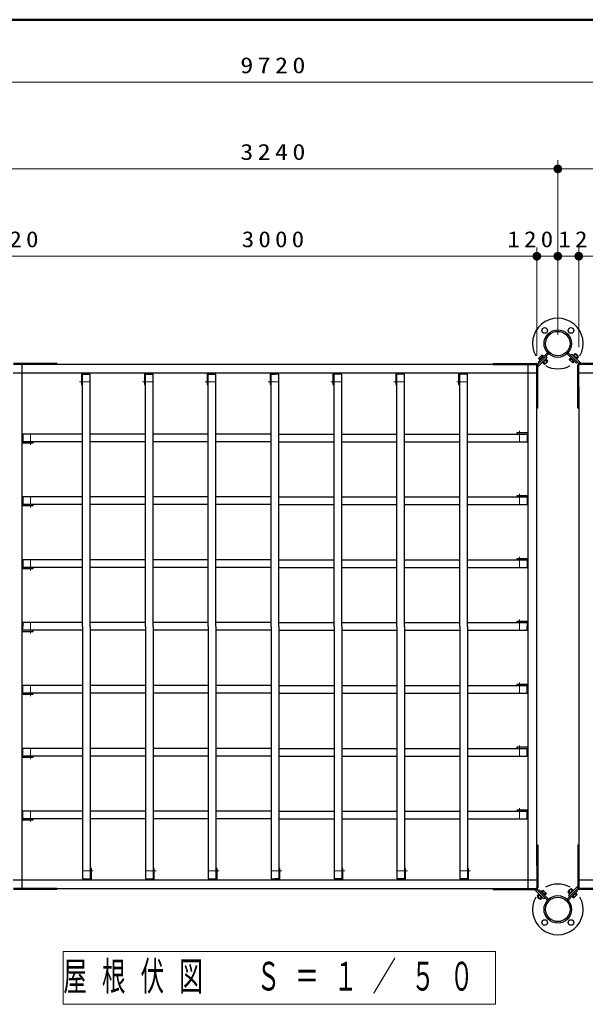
# Model space of a CAD drawing. Units: millimetres on the paper, scale 1:50. Extents: x -365 to 10, y -38 to 257.
# Drawn here: x -260.7 to -195.9, y 144.2 to 257 of the extents above; entities that cross this region are included whole.
import ezdxf

# ---------------------------------------------------------------- set-up
doc = ezdxf.new("R2010")
doc.units = ezdxf.units.MM
doc.linetypes.add('USER2', pattern=[6, 3, -1, 1, -1])
doc.layers.add('LY_1', color=7, linetype='Continuous', lineweight=25)
doc.layers.add('LY_2', color=7, linetype='Continuous', lineweight=13)
doc.styles.add('ＭＳ ゴシック', font='')
doc.styles.get('ＭＳ ゴシック').set_extended_font_data('MS Gothic')

# ---------------------------------------------------------------- blocks, each defined once
blk = doc.blocks.new('filled_dot')
at = {"color": 0, "linetype": 'Continuous', "lineweight": -2, "const_width": 1.25}
blk.add_lwpolyline([(-0.625, 0, 1), (0.625, 0, 1)], format="xyb", close=True, dxfattribs=at)

msp = doc.modelspace()

# ---------------------------------------------------------------- linework, layer by layer
at = {"layer": 'LY_1', "lineweight": 13}
for p, q in [((-328.691, 249.836), (-134.291, 249.836)), ((-199.091, 220.914), (-199.091, 240.914)), ((-199.091, 220.914), (-199.091, 240.914)), ((-263.891, 239.914), (-199.091, 239.914)), ((-199.091, 239.914), (-134.291, 239.914)), ((-201.491, 218.514), (-201.491, 230.914)), ((-201.491, 219.495), (-201.491, 230.914)), ((-196.691, 219.495), (-196.691, 230.914)), ((-263.891, 229.914), (-258.001, 229.914)), ((-261.491, 229.914), (-201.491, 229.914)), ((-204.981, 229.914), (-199.091, 229.914)), ((-199.091, 229.914), (-193.201, 229.914)), ((-196.691, 229.914), (-136.691, 229.914)), ((-255.769, 150.302), (-255.769, 144.246)), ((-206.213, 150.302), (-255.769, 150.302)), ((-206.213, 144.246), (-206.213, 150.302)), ((-255.769, 144.246), (-206.213, 144.246))]:
    msp.add_line(p, q, dxfattribs=at)
at = {"layer": 'LY_1'}
for p, q in [((-200.27, 218.862), (-201.342, 217.789)), ((-197.912, 218.862), (-196.683, 217.634)), ((-197.289, 218.584), (-197.105, 218.768)), ((-196.709, 218.372), (-197.105, 218.768)), ((-256.491, 217.634), (-261.431, 217.634)), ((-256.491, 217.634), (-256.491, 217.514)), ((-206.491, 217.514), (-206.491, 217.634)), ((-206.491, 217.634), (-201.551, 217.634)), ((-200.143, 218.734), (-201.371, 217.506)), ((-200.31, 218.313), (-201.371, 217.252)), ((-201.342, 217.789), (-201.215, 217.662)), ((-201.303, 218.202), (-200.907, 218.598)), ((-201.161, 218.061), (-201.303, 218.202)), ((-201.076, 218.146), (-201.218, 218.287)), ((-201.175, 218.047), (-200.751, 218.471)), ((-201.13, 218.001), (-201.175, 218.047)), ((-200.85, 218.372), (-200.992, 218.513)), ((-200.765, 218.457), (-200.907, 218.598)), ((-200.876, 217.747), (-200.83, 217.702)), ((-200.83, 217.702), (-200.406, 218.126)), ((-200.816, 217.716), (-200.632, 217.532)), ((-200.706, 218.426), (-200.751, 218.471)), ((-200.731, 217.801), (-200.511, 217.58)), ((-200.632, 217.532), (-200.236, 217.928)), ((-200.511, 217.58), (-200.284, 217.806)), ((-200.505, 218.027), (-200.284, 217.806)), ((-200.451, 218.171), (-200.406, 218.126)), ((-200.437, 218.44), (-200.31, 218.313)), ((-200.42, 218.112), (-200.236, 217.928)), ((-198.039, 218.734), (-196.967, 217.662)), ((-197.634, 218.239), (-197.775, 218.098)), ((-197.379, 217.702), (-197.775, 218.098)), ((-197.549, 218.154), (-197.691, 218.013)), ((-197.603, 218.298), (-197.648, 218.253)), ((-197.224, 217.829), (-197.648, 218.253)), ((-197.617, 218.567), (-197.49, 218.694)), ((-197.49, 218.694), (-196.429, 217.634)), ((-197.323, 217.928), (-197.464, 217.786)), ((-197.238, 217.843), (-197.379, 217.702)), ((-197.348, 218.553), (-197.303, 218.598)), ((-196.879, 218.174), (-197.303, 218.598)), ((-197.179, 217.874), (-197.224, 217.829)), ((-197.204, 218.499), (-196.984, 218.72)), ((-196.757, 218.494), (-196.984, 218.72)), ((-196.978, 218.273), (-196.757, 218.494)), ((-196.967, 217.662), (-196.839, 217.789)), ((-196.924, 218.129), (-196.879, 218.174)), ((-196.893, 218.188), (-196.709, 218.372)), ((-191.691, 217.634), (-196.631, 217.634)), ((-201.491, 216.514), (-261.491, 216.514)), ((-256.491, 217.514), (-261.431, 217.514)), ((-260.491, 217.514), (-260.491, 157.514)), ((-204.091, 217.514), (-258.891, 217.514)), ((-253.651, 216.514), (-253.651, 215.214)), ((-246.451, 216.514), (-246.451, 215.214)), ((-239.251, 216.514), (-239.251, 215.214)), ((-232.051, 216.514), (-232.051, 215.214)), ((-224.851, 216.514), (-224.851, 215.214)), ((-217.651, 216.514), (-217.651, 215.214)), ((-210.451, 216.514), (-210.451, 215.214)), ((-206.491, 217.514), (-201.551, 217.514)), ((-202.491, 157.514), (-202.491, 217.514)), ((-201.491, 212.514), (-201.491, 217.454)), ((-201.371, 212.514), (-201.371, 217.454)), ((-196.811, 212.514), (-196.811, 217.454)), ((-196.691, 212.514), (-196.691, 217.454)), ((-136.691, 216.514), (-196.691, 216.514)), ((-191.691, 217.514), (-196.631, 217.514)), ((-253.531, 216.414), (-252.651, 216.414)), ((-253.531, 187.514), (-253.531, 216.414)), ((-252.651, 187.514), (-252.651, 216.414)), ((-246.331, 216.414), (-245.451, 216.414)), ((-246.331, 187.514), (-246.331, 216.414)), ((-245.451, 187.514), (-245.451, 216.414)), ((-239.131, 216.414), (-238.251, 216.414)), ((-239.131, 187.514), (-239.131, 216.414)), ((-238.251, 187.514), (-238.251, 216.414)), ((-231.931, 216.414), (-231.491, 216.414)), ((-231.931, 187.514), (-231.931, 216.414)), ((-231.051, 216.414), (-231.491, 216.414)), ((-231.051, 187.514), (-231.051, 216.414)), ((-223.851, 216.414), (-224.731, 216.414)), ((-224.731, 187.514), (-224.731, 216.414)), ((-223.851, 187.514), (-223.851, 216.414)), ((-216.651, 216.414), (-217.531, 216.414)), ((-217.531, 187.514), (-217.531, 216.414)), ((-216.651, 187.514), (-216.651, 216.414)), ((-209.451, 216.414), (-210.331, 216.414)), ((-210.331, 187.514), (-210.331, 216.414)), ((-209.451, 187.514), (-209.451, 216.414)), ((-253.651, 215.214), (-253.531, 215.214)), ((-246.451, 215.214), (-246.331, 215.214)), ((-239.251, 215.214), (-239.131, 215.214)), ((-232.051, 215.214), (-231.931, 215.214)), ((-224.851, 215.214), (-224.731, 215.214)), ((-217.651, 215.214), (-217.531, 215.214)), ((-210.451, 215.214), (-210.331, 215.214)), ((-201.491, 160.114), (-201.491, 214.914)), ((-196.691, 214.914), (-196.691, 160.114)), ((-201.371, 212.514), (-201.491, 212.514)), ((-196.691, 212.514), (-196.811, 212.514)), ((-253.531, 209.554), (-260.391, 209.554)), ((-260.391, 209.554), (-260.391, 208.674)), ((-253.531, 208.674), (-260.391, 208.674)), ((-259.191, 208.554), (-259.191, 208.674)), ((-246.331, 209.554), (-252.651, 209.554)), ((-246.331, 208.674), (-252.651, 208.674)), ((-239.131, 209.554), (-245.451, 209.554)), ((-239.131, 208.674), (-245.451, 208.674)), ((-231.931, 209.554), (-238.251, 209.554)), ((-231.931, 208.674), (-238.251, 208.674)), ((-231.051, 209.554), (-224.731, 209.554)), ((-231.051, 208.674), (-224.731, 208.674)), ((-223.851, 209.554), (-217.531, 209.554)), ((-223.851, 208.674), (-217.531, 208.674)), ((-216.651, 209.554), (-210.331, 209.554)), ((-216.651, 208.674), (-210.331, 208.674)), ((-209.451, 209.554), (-202.591, 209.554)), ((-209.451, 208.674), (-202.591, 208.674)), ((-203.791, 209.674), (-203.791, 209.554)), ((-202.491, 209.674), (-203.791, 209.674)), ((-202.591, 209.554), (-202.591, 208.674)), ((-260.491, 208.554), (-259.191, 208.554)), ((-253.531, 202.354), (-260.391, 202.354)), ((-260.391, 202.354), (-260.391, 201.474)), ((-246.331, 202.354), (-252.651, 202.354)), ((-239.131, 202.354), (-245.451, 202.354)), ((-231.931, 202.354), (-238.251, 202.354)), ((-231.051, 202.354), (-224.731, 202.354)), ((-223.851, 202.354), (-217.531, 202.354)), ((-216.651, 202.354), (-210.331, 202.354)), ((-209.451, 202.354), (-202.591, 202.354)), ((-203.791, 202.474), (-203.791, 202.354)), ((-202.491, 202.474), (-203.791, 202.474)), ((-202.591, 202.354), (-202.591, 201.474)), ((-260.491, 201.354), (-259.191, 201.354)), ((-253.531, 201.474), (-260.391, 201.474)), ((-259.191, 201.354), (-259.191, 201.474)), ((-246.331, 201.474), (-252.651, 201.474)), ((-239.131, 201.474), (-245.451, 201.474)), ((-231.931, 201.474), (-238.251, 201.474)), ((-231.051, 201.474), (-224.731, 201.474)), ((-223.851, 201.474), (-217.531, 201.474)), ((-216.651, 201.474), (-210.331, 201.474)), ((-209.451, 201.474), (-202.591, 201.474)), ((-253.531, 195.154), (-260.391, 195.154)), ((-260.391, 195.154), (-260.391, 194.274)), ((-246.331, 195.154), (-252.651, 195.154)), ((-239.131, 195.154), (-245.451, 195.154)), ((-231.931, 195.154), (-238.251, 195.154)), ((-231.051, 195.154), (-224.731, 195.154)), ((-223.851, 195.154), (-217.531, 195.154)), ((-216.651, 195.154), (-210.331, 195.154)), ((-209.451, 195.154), (-202.591, 195.154)), ((-203.791, 195.274), (-203.791, 195.154)), ((-202.491, 195.274), (-203.791, 195.274)), ((-202.591, 195.154), (-202.591, 194.274)), ((-260.491, 194.154), (-259.191, 194.154)), ((-253.531, 194.274), (-260.391, 194.274)), ((-259.191, 194.154), (-259.191, 194.274)), ((-246.331, 194.274), (-252.651, 194.274)), ((-239.131, 194.274), (-245.451, 194.274)), ((-231.931, 194.274), (-238.251, 194.274)), ((-231.051, 194.274), (-224.731, 194.274)), ((-223.851, 194.274), (-217.531, 194.274)), ((-216.651, 194.274), (-210.331, 194.274)), ((-209.451, 194.274), (-202.591, 194.274)), ((-253.531, 187.954), (-260.391, 187.954)), ((-260.391, 187.954), (-260.391, 187.514)), ((-260.391, 187.074), (-260.391, 187.514)), ((-253.531, 187.514), (-253.531, 158.614)), ((-246.331, 187.954), (-252.651, 187.954)), ((-252.651, 187.514), (-252.651, 158.614)), ((-246.331, 187.514), (-246.331, 158.614)), ((-239.131, 187.954), (-245.451, 187.954)), ((-245.451, 187.514), (-245.451, 158.614)), ((-239.131, 187.514), (-239.131, 158.614)), ((-231.931, 187.954), (-238.251, 187.954)), ((-238.251, 187.514), (-238.251, 158.614)), ((-231.931, 187.514), (-231.931, 158.614)), ((-231.051, 187.954), (-224.731, 187.954)), ((-231.051, 187.514), (-231.051, 158.614)), ((-224.731, 187.514), (-224.731, 158.614)), ((-223.851, 187.954), (-217.531, 187.954)), ((-223.851, 187.514), (-223.851, 158.614)), ((-217.531, 187.514), (-217.531, 158.614)), ((-216.651, 187.954), (-210.331, 187.954)), ((-216.651, 187.514), (-216.651, 158.614)), ((-210.331, 187.514), (-210.331, 158.614)), ((-209.451, 187.954), (-202.591, 187.954)), ((-209.451, 187.514), (-209.451, 158.614)), ((-203.791, 188.074), (-203.791, 187.954)), ((-202.491, 188.074), (-203.791, 188.074)), ((-202.591, 187.954), (-202.591, 187.514)), ((-202.591, 187.074), (-202.591, 187.514)), ((-260.491, 186.954), (-259.191, 186.954)), ((-253.531, 187.074), (-260.391, 187.074)), ((-259.191, 186.954), (-259.191, 187.074)), ((-246.331, 187.074), (-252.651, 187.074)), ((-239.131, 187.074), (-245.451, 187.074)), ((-231.931, 187.074), (-238.251, 187.074)), ((-231.051, 187.074), (-224.731, 187.074)), ((-223.851, 187.074), (-217.531, 187.074)), ((-216.651, 187.074), (-210.331, 187.074)), ((-209.451, 187.074), (-202.591, 187.074)), ((-253.531, 180.754), (-260.391, 180.754)), ((-260.391, 179.874), (-260.391, 180.754)), ((-246.331, 180.754), (-252.651, 180.754)), ((-239.131, 180.754), (-245.451, 180.754)), ((-231.931, 180.754), (-238.251, 180.754)), ((-231.051, 180.754), (-224.731, 180.754)), ((-223.851, 180.754), (-217.531, 180.754)), ((-216.651, 180.754), (-210.331, 180.754)), ((-209.451, 180.754), (-202.591, 180.754)), ((-203.791, 180.874), (-203.791, 180.754)), ((-202.491, 180.874), (-203.791, 180.874)), ((-202.591, 179.874), (-202.591, 180.754)), ((-260.491, 179.754), (-259.191, 179.754)), ((-253.531, 179.874), (-260.391, 179.874)), ((-259.191, 179.754), (-259.191, 179.874)), ((-246.331, 179.874), (-252.651, 179.874)), ((-239.131, 179.874), (-245.451, 179.874)), ((-231.931, 179.874), (-238.251, 179.874)), ((-231.051, 179.874), (-224.731, 179.874)), ((-223.851, 179.874), (-217.531, 179.874)), ((-216.651, 179.874), (-210.331, 179.874)), ((-209.451, 179.874), (-202.591, 179.874)), ((-203.791, 173.674), (-203.791, 173.554)), ((-202.491, 173.674), (-203.791, 173.674)), ((-260.491, 172.554), (-259.191, 172.554)), ((-253.531, 173.554), (-260.391, 173.554)), ((-260.391, 172.674), (-260.391, 173.554)), ((-253.531, 172.674), (-260.391, 172.674)), ((-259.191, 172.554), (-259.191, 172.674)), ((-246.331, 173.554), (-252.651, 173.554)), ((-246.331, 172.674), (-252.651, 172.674)), ((-239.131, 173.554), (-245.451, 173.554)), ((-239.131, 172.674), (-245.451, 172.674)), ((-231.931, 173.554), (-238.251, 173.554)), ((-231.931, 172.674), (-238.251, 172.674)), ((-231.051, 173.554), (-224.731, 173.554)), ((-231.051, 172.674), (-224.731, 172.674)), ((-223.851, 173.554), (-217.531, 173.554)), ((-223.851, 172.674), (-217.531, 172.674)), ((-216.651, 173.554), (-210.331, 173.554)), ((-216.651, 172.674), (-210.331, 172.674)), ((-209.451, 173.554), (-202.591, 173.554)), ((-209.451, 172.674), (-202.591, 172.674)), ((-202.591, 172.674), (-202.591, 173.554)), ((-253.531, 166.354), (-260.391, 166.354)), ((-260.391, 165.474), (-260.391, 166.354)), ((-246.331, 166.354), (-252.651, 166.354)), ((-239.131, 166.354), (-245.451, 166.354)), ((-231.931, 166.354), (-238.251, 166.354)), ((-231.051, 166.354), (-224.731, 166.354)), ((-223.851, 166.354), (-217.531, 166.354)), ((-216.651, 166.354), (-210.331, 166.354)), ((-209.451, 166.354), (-202.591, 166.354)), ((-203.791, 166.474), (-203.791, 166.354)), ((-202.491, 166.474), (-203.791, 166.474)), ((-202.591, 165.474), (-202.591, 166.354)), ((-260.491, 165.354), (-259.191, 165.354)), ((-253.531, 165.474), (-260.391, 165.474)), ((-259.191, 165.354), (-259.191, 165.474)), ((-246.331, 165.474), (-252.651, 165.474)), ((-239.131, 165.474), (-245.451, 165.474)), ((-231.931, 165.474), (-238.251, 165.474)), ((-231.051, 165.474), (-224.731, 165.474)), ((-223.851, 165.474), (-217.531, 165.474)), ((-216.651, 165.474), (-210.331, 165.474)), ((-209.451, 165.474), (-202.591, 165.474)), ((-201.491, 162.514), (-201.371, 162.514)), ((-201.491, 162.514), (-201.491, 157.574)), ((-201.371, 162.514), (-201.371, 157.574)), ((-196.811, 162.514), (-196.691, 162.514)), ((-196.811, 162.514), (-196.811, 157.574)), ((-196.691, 162.514), (-196.691, 157.574)), ((-252.531, 159.814), (-252.651, 159.814)), ((-252.531, 158.514), (-252.531, 159.814)), ((-245.331, 159.814), (-245.451, 159.814)), ((-245.331, 158.514), (-245.331, 159.814)), ((-238.131, 159.814), (-238.251, 159.814)), ((-238.131, 158.514), (-238.131, 159.814)), ((-230.931, 159.814), (-231.051, 159.814)), ((-230.931, 158.514), (-230.931, 159.814)), ((-223.731, 159.814), (-223.851, 159.814)), ((-223.731, 158.514), (-223.731, 159.814)), ((-216.531, 159.814), (-216.651, 159.814)), ((-216.531, 158.514), (-216.531, 159.814)), ((-209.331, 159.814), (-209.451, 159.814)), ((-209.331, 158.514), (-209.331, 159.814)), ((-261.491, 158.514), (-201.491, 158.514)), ((-253.531, 158.614), (-252.651, 158.614)), ((-246.331, 158.614), (-245.451, 158.614)), ((-239.131, 158.614), (-238.251, 158.614)), ((-231.931, 158.614), (-231.491, 158.614)), ((-231.051, 158.614), (-231.491, 158.614)), ((-223.851, 158.614), (-224.731, 158.614)), ((-216.651, 158.614), (-217.531, 158.614)), ((-209.451, 158.614), (-210.331, 158.614)), ((-196.691, 158.514), (-136.691, 158.514)), ((-256.491, 157.514), (-261.431, 157.514)), ((-256.491, 157.394), (-261.431, 157.394)), ((-258.891, 157.514), (-204.091, 157.514)), ((-256.491, 157.514), (-256.491, 157.394)), ((-206.491, 157.394), (-206.491, 157.514)), ((-206.491, 157.514), (-201.551, 157.514)), ((-206.491, 157.394), (-201.551, 157.394)), ((-200.692, 156.333), (-201.753, 157.394)), ((-200.27, 156.165), (-201.498, 157.394)), ((-201.289, 156.839), (-201.472, 156.655)), ((-201.204, 156.754), (-201.424, 156.534)), ((-201.215, 157.365), (-201.342, 157.238)), ((-201.257, 156.898), (-201.303, 156.853)), ((-201.303, 156.853), (-200.878, 156.429)), ((-200.143, 156.293), (-201.215, 157.365)), ((-201.003, 157.153), (-200.958, 157.198)), ((-200.958, 157.198), (-200.533, 156.774)), ((-200.943, 157.184), (-200.802, 157.325)), ((-200.859, 157.099), (-200.717, 157.241)), ((-200.802, 157.325), (-200.406, 156.929)), ((-200.632, 156.873), (-200.491, 157.014)), ((-200.579, 156.729), (-200.533, 156.774)), ((-200.547, 156.788), (-200.406, 156.929)), ((-198.039, 156.293), (-196.811, 157.521)), ((-197.549, 157.495), (-197.945, 157.099)), ((-197.761, 156.915), (-197.945, 157.099)), ((-197.912, 156.165), (-196.839, 157.238)), ((-197.671, 157.447), (-197.897, 157.221)), ((-197.676, 157), (-197.897, 157.221)), ((-197.872, 156.715), (-196.811, 157.775)), ((-197.351, 157.325), (-197.775, 156.901)), ((-197.73, 156.856), (-197.775, 156.901)), ((-197.45, 157.226), (-197.671, 157.447)), ((-197.365, 157.311), (-197.549, 157.495)), ((-197.006, 156.98), (-197.43, 156.556)), ((-197.306, 157.28), (-197.351, 157.325)), ((-196.879, 156.825), (-197.275, 156.429)), ((-197.105, 156.881), (-196.964, 156.74)), ((-197.051, 157.026), (-197.006, 156.98)), ((-197.02, 156.966), (-196.879, 156.825)), ((-196.839, 157.238), (-196.967, 157.365)), ((-191.691, 157.514), (-196.631, 157.514)), ((-191.691, 157.394), (-196.631, 157.394)), ((-201.472, 156.655), (-201.076, 156.259)), ((-201.424, 156.534), (-201.198, 156.307)), ((-200.977, 156.528), (-201.198, 156.307)), ((-200.893, 156.443), (-201.076, 156.259)), ((-200.833, 156.474), (-200.878, 156.429)), ((-200.564, 156.46), (-200.692, 156.333)), ((-197.744, 156.587), (-197.872, 156.715)), ((-197.476, 156.601), (-197.43, 156.556)), ((-197.416, 156.57), (-197.275, 156.429)), ((-197.331, 156.655), (-197.19, 156.514))]:
    msp.add_line(p, q, dxfattribs=at)
at = {"layer": 'LY_1', "linetype": 'USER2', "lineweight": 13}
for p, q in [((-252.651, 215.514), (-253.877, 215.514)), ((-245.451, 215.514), (-246.677, 215.514)), ((-238.251, 215.514), (-239.477, 215.514)), ((-231.051, 215.514), (-232.277, 215.514)), ((-223.851, 215.514), (-225.077, 215.514)), ((-216.651, 215.514), (-217.877, 215.514)), ((-209.451, 215.514), (-210.677, 215.514)), ((-203.491, 208.674), (-203.491, 209.9)), ((-259.491, 209.554), (-259.491, 208.327)), ((-259.491, 202.354), (-259.491, 201.127)), ((-203.491, 201.474), (-203.491, 202.7)), ((-259.491, 195.154), (-259.491, 193.927)), ((-203.491, 194.274), (-203.491, 195.5)), ((-203.491, 187.074), (-203.491, 188.3)), ((-259.491, 187.954), (-259.491, 186.727)), ((-259.491, 180.754), (-259.491, 179.527)), ((-203.491, 179.874), (-203.491, 181.1)), ((-203.491, 172.674), (-203.491, 173.9)), ((-259.491, 173.554), (-259.491, 172.327)), ((-259.491, 166.354), (-259.491, 165.127)), ((-203.491, 165.474), (-203.491, 166.7)), ((-253.531, 159.514), (-252.305, 159.514)), ((-246.331, 159.514), (-245.105, 159.514)), ((-239.131, 159.514), (-237.905, 159.514)), ((-231.931, 159.514), (-230.705, 159.514)), ((-224.731, 159.514), (-223.505, 159.514)), ((-217.531, 159.514), (-216.305, 159.514)), ((-210.331, 159.514), (-209.105, 159.514))]:
    msp.add_line(p, q, dxfattribs=at)
at = {"layer": 'LY_1'}
for centre, radius in [((-200.591, 221.414), 0.32), ((-199.091, 219.914), 1.58), ((-199.091, 219.914), 1.58), ((-199.091, 219.914), 1.398), ((-199.091, 219.914), 1.398), ((-197.591, 221.414), 0.32), ((-199.091, 155.114), 1.58), ((-199.091, 155.114), 1.58), ((-199.091, 155.114), 1.398), ((-199.091, 155.114), 1.398), ((-200.591, 153.614), 0.32), ((-197.591, 153.614), 0.32)]:
    msp.add_circle(centre, radius, dxfattribs=at)
for centre, radius, start, end in [((-199.091, 219.914), 2.9, 330.70955, 209.29045), ((-201.551, 217.454), 0.18, 0, 90), ((-196.631, 217.454), 0.18, 90, 180), ((-201.551, 217.454), 0.06, 0, 90), ((-199.091, 219.914), 2.9, 240.70955, 299.29045), ((-196.631, 217.454), 0.06, 90, 180), ((-199.091, 155.114), 2.9, 60.70955, 119.29045), ((-201.551, 157.574), 0.06, 270, 0), ((-201.551, 157.574), 0.18, 270, 0), ((-196.631, 157.574), 0.18, 180, 270), ((-196.631, 157.574), 0.06, 180, 270), ((-199.091, 155.114), 2.9, 150.70955, 29.29045)]:
    msp.add_arc(centre, radius, start, end, dxfattribs=at)
at = {"layer": 'LY_2', "lineweight": 50}
msp.add_line((0, 257), (-365, 257), dxfattribs=at)

# ---------------------------------------------------------------- block references
at = {"layer": 'LY_1', "lineweight": 13, "xscale": 0.4, "yscale": 0.4, "rotation": 180}
for p in [(-199.091, 239.914), (-201.491, 229.914), (-199.091, 229.914), (-196.691, 229.914)]:
    msp.add_blockref('filled_dot', p, dxfattribs=at)
at = {"layer": 'LY_1', "lineweight": 13, "xscale": 0.4, "yscale": 0.4}
for p in [(-199.091, 239.914), (-201.491, 229.914), (-199.091, 229.914), (-196.691, 229.914)]:
    msp.add_blockref('filled_dot', p, dxfattribs=at)

# ---------------------------------------------------------------- texts
at = {"layer": 'LY_1', "style": 'ＭＳ ゴシック'}
for s, insert, char_height, attachment_point in [('\\T1.33;\\W1.2;9720', (-231.491, 250.836), 1.833, 8), ('\\T1.33;\\W1.2;3240', (-231.491, 240.914), 1.833, 8), ('\\T1.33;\\W1.15;120', (-260.97, 230.914), 1.833, 8), ('\\T1.33;\\W1.15;3000', (-231.491, 230.914), 1.833, 8), ('\\T1.33;\\W1.15;120', (-202.012, 230.914), 1.833, 8), ('\\T1.33;\\W1.15;120', (-196.17, 230.914), 1.833, 8), ('\\T1.64;\\W0.6;屋根伏図\u3000Ｓ＝１／５０', (-255.741, 147.274), 3.299, 4)]:
    msp.add_mtext(s, dxfattribs=dict(at, insert=insert, char_height=char_height, attachment_point=attachment_point))

doc.saveas('drawing.dxf')
